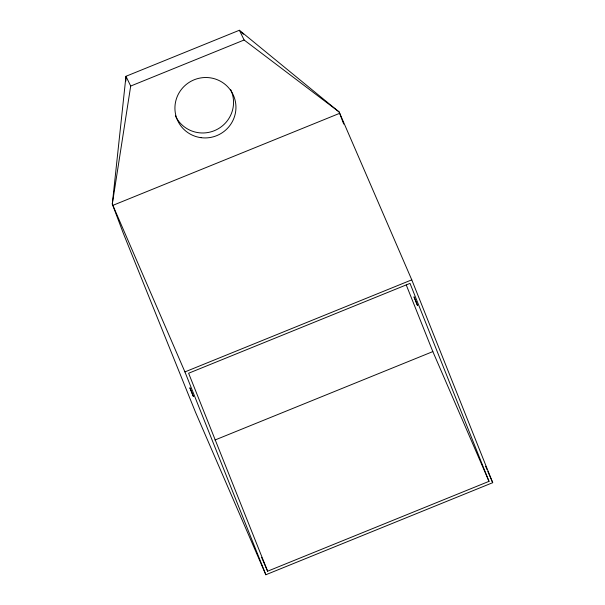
<?xml version="1.0" encoding="UTF-8"?>
<svg xmlns="http://www.w3.org/2000/svg" width="605" height="605" viewBox="0 0 605 605"><rect width="100%" height="100%" fill="white"/><g stroke="black" fill="none" stroke-linecap="round" stroke-linejoin="round"><path stroke-width="0.91" d="M125.893 80.987L125.976 76.283L239.398 30.25L339.148 111.97L411.771 279.843L492.704 482.684L265.852 574.75L195.483 412.179L123.359 233.394L112.296 204.036L125.976 76.283L130.695 86.046L112.296 204.036L184.926 371.909L265.852 574.75M130.695 86.046L244.118 40.006L339.148 111.97L343.7 124.055M112.832 205.375L339.685 113.309M184.926 371.909L411.771 279.843M214.941 440.032L432.84 351.596L489.006 481.353L267.607 571.211L261.617 557.371M241.403 32.254L243.407 34.266M239.398 30.25L244.118 40.006M485.588 466.251L487.086 469.714M487.834 471.439L492.704 482.684M489.006 481.353L410.016 283.382L188.616 373.24L267.607 571.211M406.28 285.015L432.84 351.596M230.694 89.661A30.605 30.121 -25.8 0 1 215.932 129.992A30.605 30.121 -25.8 0 1 175.382 115.873M414.047 296.964L417.458 305.396L414.047 296.964M189.917 387.926L193.335 396.358L189.917 387.926M201.019 137.668A30.605 30.121 -25.8 0 0 233.795 96.21A30.605 30.121 -25.8 0 0 181.5 89.283A30.605 30.121 -25.8 0 0 201.019 137.668"/></g></svg>
